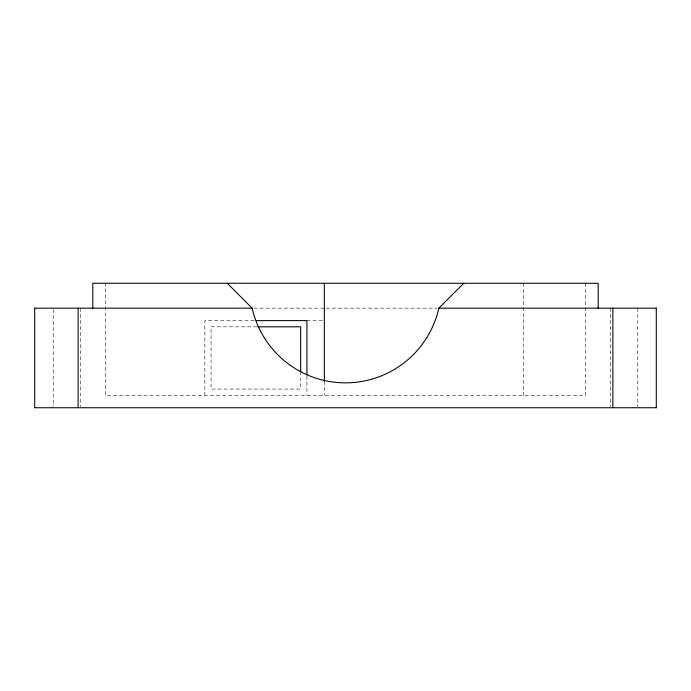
<?xml version="1.0" encoding="UTF-8"?>
<svg xmlns="http://www.w3.org/2000/svg" width="691" height="691" viewBox="0 0 691 691"><rect width="100%" height="100%" fill="white"/><g stroke="black" fill="none" stroke-linecap="round" stroke-linejoin="round"><path stroke-width="0.52" stroke-dasharray="3.46 2.59" d="M253.934 308.16L325.029 308.16M326.109 308.16L437.066 308.16M254.271 320.607L204.847 320.607L204.847 395.287M306.916 320.607L323.31 320.607M256.948 326.826L211.066 326.826L211.066 389.068L300.689 389.068L300.689 372.967M637.776 308.16L637.776 406.662M610.628 308.16L610.628 406.662M585.735 283.267L585.735 395.287L105.265 395.287L105.265 283.267M523.502 283.267L523.502 395.287M324.338 381.285L324.338 395.287M306.916 376.085L306.916 395.287M80.372 308.16L80.372 406.662M53.224 309.231L53.224 406.662"/><path stroke-width="1.04" d="M34.55 308.16L252.146 308.16A95.686 95.686 0 0 0 438.854 308.16L463.747 283.267M438.854 308.16L656.45 308.16M256.413 320.607L306.916 320.607L306.916 375.014M258.011 326.826L300.689 326.826L300.689 371.896M34.55 407.733L656.45 407.733M227.253 283.267L252.146 308.16M656.295 308.16L656.295 407.733M612.882 308.16L612.882 407.733M598.181 308.16L598.181 283.267L92.819 283.267L92.819 308.16M324.338 283.267L324.338 381.423M78.118 308.16L78.118 407.733M34.705 308.16L34.705 407.733"/></g></svg>
